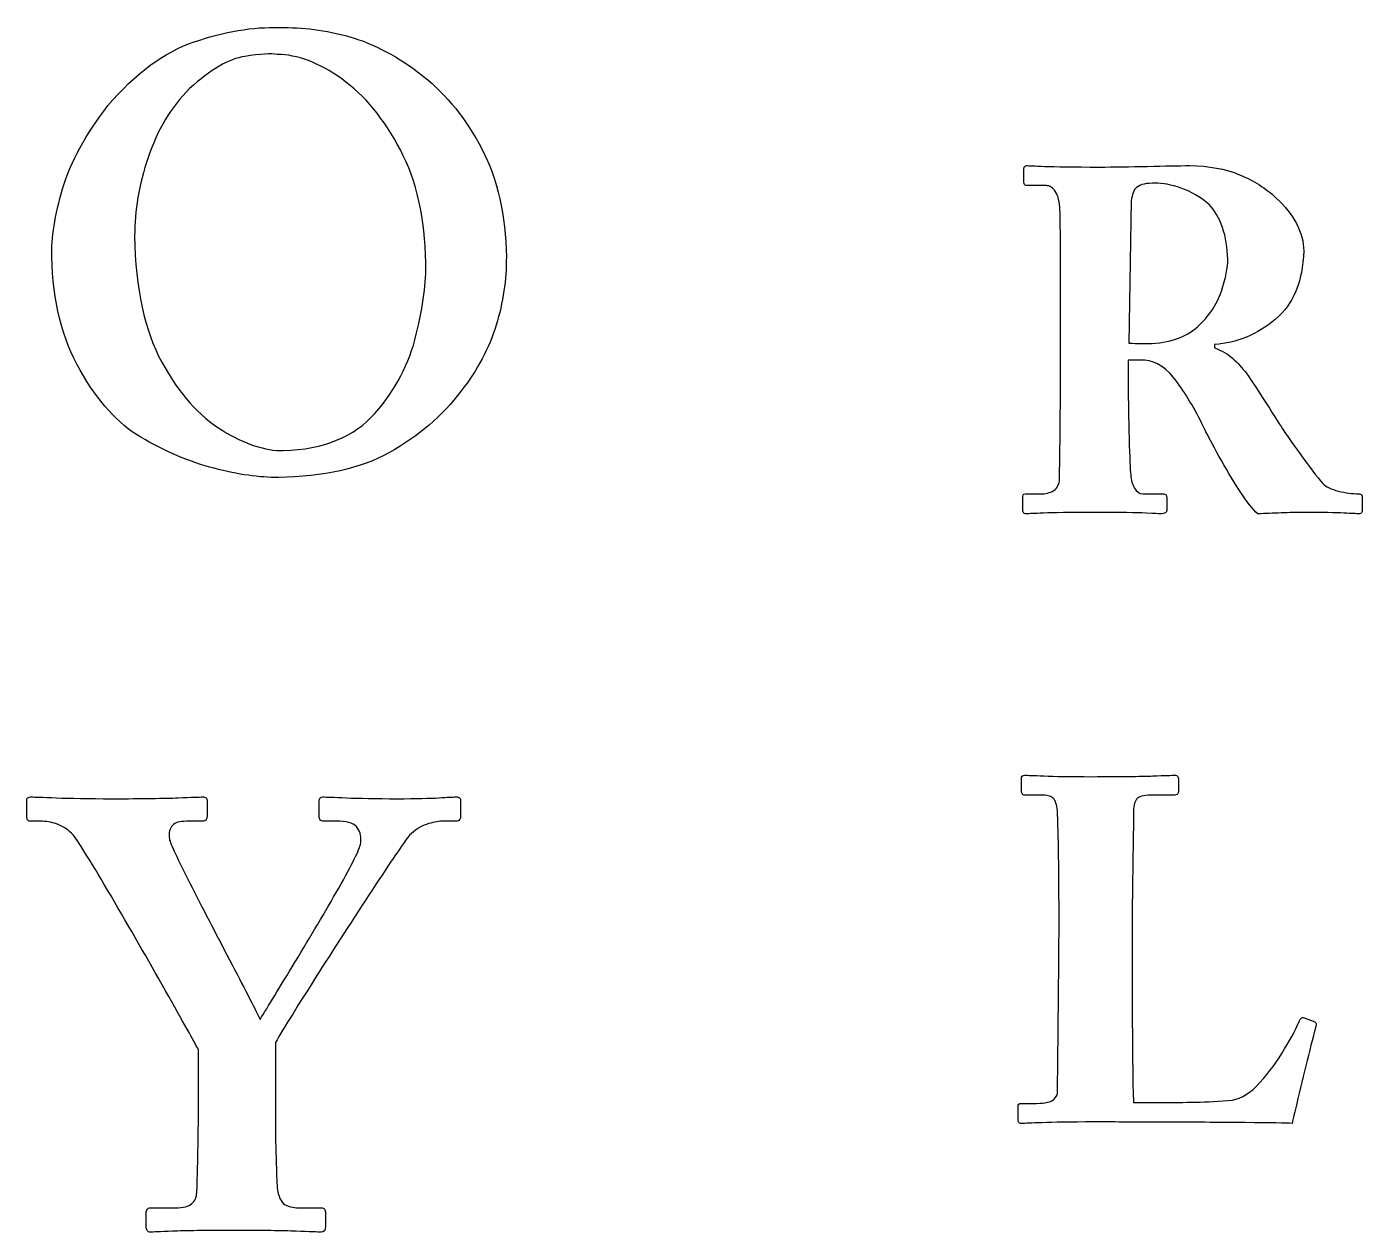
# Model space of a CAD drawing. Header units: centimetres. Extents: x -26.8 to 26.4, y -13.7 to 13.8.
# Drawn here: x 24.021 to 26.341, y -9.072 to -6.979 of the extents above; entities that cross this region are included whole.
import ezdxf

# ---------------------------------------------------------------- set-up
doc = ezdxf.new("R2010")
doc.units = ezdxf.units.CM
doc.header["$MEASUREMENT"] = 0
doc.layers.add('Layer 1', color=7, linetype='Continuous')

msp = doc.modelspace()

# ---------------------------------------------------------------- linework, layer by layer
at = {"layer": 'Layer 1'}
for points, knots in [([(24.46044, -6.98023), (24.41401, -6.97873), (24.36453, -6.98702), (24.31201, -7.0051), (24.31201, -7.0051), (24.25949, -7.02318), (24.20948, -7.06005), (24.16199, -7.11569), (24.16199, -7.11569), (24.12321, -7.16572), (24.09706, -7.21383), (24.08354, -7.26002), (24.08354, -7.26002), (24.07003, -7.30621), (24.06372, -7.34559), (24.06462, -7.37815), (24.06462, -7.37815), (24.06637, -7.45503), (24.08272, -7.5206), (24.1137, -7.57487), (24.1137, -7.57487), (24.14468, -7.62913), (24.17982, -7.66798), (24.21913, -7.69142), (24.21913, -7.69142), (24.26217, -7.71656), (24.30468, -7.73455), (24.34666, -7.74539), (24.34666, -7.74539), (24.38864, -7.75624), (24.42586, -7.76153), (24.45831, -7.76126), (24.45831, -7.76126), (24.53676, -7.76029), (24.60105, -7.74583), (24.65119, -7.71787), (24.65119, -7.71787), (24.70133, -7.68991), (24.74287, -7.65428), (24.77581, -7.61098), (24.77581, -7.61098), (24.80408, -7.57469), (24.82427, -7.53668), (24.8364, -7.49695), (24.8364, -7.49695), (24.84853, -7.45722), (24.85443, -7.41762), (24.85413, -7.37815), (24.85413, -7.37815), (24.8531, -7.30616), (24.83903, -7.24403), (24.81193, -7.19175), (24.81193, -7.19175), (24.78483, -7.13947), (24.75092, -7.09719), (24.7102, -7.06488), (24.7102, -7.06488), (24.66672, -7.03079), (24.62403, -7.00795), (24.58214, -6.99635), (24.58214, -6.99635), (24.54025, -6.98475), (24.49968, -6.97937), (24.46043, -6.98021), (24.46043, -6.98021), (24.46043, -6.98021), (24.46043, -6.98021), (24.46043, -6.98021), (24.46043, -6.98021), (24.46043, -6.98021), (24.46044, -6.98023), (24.46044, -6.98023)], [0, 0, 0, 0, 0.0526316, 0.0526316, 0.0526316, 0.0526316, 0.1052632, 0.1052632, 0.1052632, 0.1052632, 0.1578947, 0.1578947, 0.1578947, 0.1578947, 0.2105263, 0.2105263, 0.2105263, 0.2105263, 0.2631579, 0.2631579, 0.2631579, 0.2631579, 0.3157895, 0.3157895, 0.3157895, 0.3157895, 0.3684211, 0.3684211, 0.3684211, 0.3684211, 0.4210526, 0.4210526, 0.4210526, 0.4210526, 0.4736842, 0.4736842, 0.4736842, 0.4736842, 0.5263158, 0.5263158, 0.5263158, 0.5263158, 0.5789474, 0.5789474, 0.5789474, 0.5789474, 0.6315789, 0.6315789, 0.6315789, 0.6315789, 0.6842105, 0.6842105, 0.6842105, 0.6842105, 0.7368421, 0.7368421, 0.7368421, 0.7368421, 0.7894737, 0.7894737, 0.7894737, 0.7894737, 0.8421053, 0.8421053, 0.8421053, 0.8421053, 0.8947368, 0.8947368, 0.8947368, 0.8947368, 1, 1, 1, 1]), ([(24.4562, -7.0268), (24.49137, -7.02699), (24.52874, -7.04119), (24.5683, -7.06937), (24.5683, -7.06937), (24.60786, -7.09755), (24.64178, -7.13855), (24.67006, -7.19237), (24.67006, -7.19237), (24.69833, -7.24619), (24.71312, -7.31165), (24.71443, -7.38875), (24.71443, -7.38875), (24.71533, -7.42076), (24.70977, -7.4621), (24.69773, -7.51277), (24.69773, -7.51277), (24.68569, -7.56344), (24.66178, -7.60917), (24.626, -7.64996), (24.626, -7.64996), (24.59021, -7.69075), (24.53714, -7.71234), (24.46678, -7.71471), (24.46678, -7.71471), (24.4356, -7.71521), (24.40012, -7.7034), (24.36032, -7.67928), (24.36032, -7.67928), (24.32052, -7.65516), (24.28566, -7.61575), (24.25574, -7.56106), (24.25574, -7.56106), (24.22582, -7.50637), (24.21009, -7.43341), (24.20855, -7.34218), (24.20855, -7.34218), (24.20855, -7.29837), (24.21629, -7.25291), (24.23197, -7.20579), (24.23197, -7.20579), (24.24765, -7.15867), (24.27159, -7.11877), (24.3038, -7.08607), (24.3038, -7.08607), (24.34044, -7.05304), (24.37246, -7.03443), (24.39984, -7.03024), (24.39984, -7.03024), (24.42722, -7.02605), (24.44601, -7.0249), (24.4562, -7.0268), (24.4562, -7.0268), (24.4562, -7.0268), (24.4562, -7.0268), (24.4562, -7.0268)], [0, 0, 0, 0, 0.0666667, 0.0666667, 0.0666667, 0.0666667, 0.1333333, 0.1333333, 0.1333333, 0.1333333, 0.2, 0.2, 0.2, 0.2, 0.2666667, 0.2666667, 0.2666667, 0.2666667, 0.3333333, 0.3333333, 0.3333333, 0.3333333, 0.4, 0.4, 0.4, 0.4, 0.4666667, 0.4666667, 0.4666667, 0.4666667, 0.5333333, 0.5333333, 0.5333333, 0.5333333, 0.6, 0.6, 0.6, 0.6, 0.6666667, 0.6666667, 0.6666667, 0.6666667, 0.7333333, 0.7333333, 0.7333333, 0.7333333, 0.8, 0.8, 0.8, 0.8, 0.8666667, 0.8666667, 0.8666667, 0.8666667, 1, 1, 1, 1]), ([(25.81654, -7.51872), (25.81654, -7.55883), (25.81651, -7.59905), (25.81628, -7.63937), (25.81628, -7.63937), (25.81602, -7.67969), (25.81562, -7.72075), (25.8148, -7.76256), (25.8148, -7.76256), (25.81454, -7.77295), (25.81124, -7.78011), (25.80485, -7.78404), (25.80485, -7.78404), (25.79846, -7.78797), (25.79049, -7.78984), (25.78093, -7.78965), (25.78093, -7.78965), (25.78093, -7.78965), (25.75553, -7.78965), (25.75553, -7.78965), (25.75553, -7.78965), (25.75349, -7.78967), (25.75227, -7.79027), (25.75183, -7.79145), (25.75183, -7.79145), (25.75138, -7.79263), (25.75122, -7.79429), (25.7513, -7.79642), (25.7513, -7.79642), (25.7513, -7.79642), (25.7513, -7.81589), (25.7513, -7.81589), (25.7513, -7.81589), (25.75104, -7.81884), (25.7513, -7.82099), (25.75215, -7.82235), (25.75215, -7.82235), (25.75286, -7.82371), (25.75483, -7.82438), (25.75808, -7.82436), (25.75808, -7.82436), (25.76148, -7.82425), (25.77118, -7.82383), (25.78718, -7.82309), (25.78718, -7.82309), (25.80318, -7.82235), (25.83299, -7.82193), (25.87661, -7.82182), (25.87661, -7.82182), (25.92007, -7.82193), (25.94956, -7.82235), (25.96509, -7.82309), (25.96509, -7.82309), (25.98061, -7.82383), (25.98809, -7.82425), (25.98753, -7.82436), (25.98753, -7.82436), (25.99365, -7.82441), (25.99749, -7.82388), (25.99907, -7.82277), (25.99907, -7.82277), (26.00063, -7.82166), (26.00132, -7.81965), (26.00108, -7.81674), (26.00108, -7.81674), (26.00108, -7.81674), (26.00108, -7.79642), (26.00108, -7.79642), (26.00108, -7.79642), (26.00108, -7.79428), (26.00079, -7.79263), (25.99992, -7.79145), (25.99992, -7.79145), (25.99905, -7.79027), (25.99718, -7.78967), (25.99431, -7.78965), (25.99431, -7.78965), (25.99431, -7.78965), (25.9596, -7.78965), (25.9596, -7.78965), (25.9596, -7.78965), (25.95327, -7.78939), (25.94836, -7.7861), (25.94489, -7.77981), (25.94489, -7.77981), (25.94142, -7.77351), (25.93926, -7.76579), (25.93843, -7.75663), (25.93843, -7.75663), (25.9375, -7.74845), (25.9366, -7.72735), (25.93568, -7.69334), (25.93568, -7.69334), (25.93475, -7.65933), (25.93428, -7.6285), (25.9342, -7.60084), (25.9342, -7.60084), (25.9342, -7.60084), (25.9342, -7.55766), (25.9342, -7.55766), (25.9342, -7.55766), (25.9342, -7.55766), (25.96299, -7.55766), (25.96299, -7.55766), (25.96299, -7.55766), (25.98331, -7.55907), (26.00215, -7.57191), (26.01951, -7.59618), (26.01951, -7.59618), (26.03686, -7.62045), (26.05274, -7.64768), (26.06713, -7.67788), (26.06713, -7.67788), (26.07233, -7.68839), (26.08056, -7.70387), (26.09181, -7.72432), (26.09181, -7.72432), (26.10306, -7.74477), (26.11492, -7.7647), (26.1274, -7.78412), (26.1274, -7.78412), (26.13988, -7.80354), (26.15055, -7.81695), (26.15942, -7.82435), (26.15942, -7.82435), (26.17198, -7.82387), (26.18538, -7.82334), (26.19964, -7.82276), (26.19964, -7.82276), (26.21389, -7.82218), (26.2273, -7.82186), (26.23986, -7.82181), (26.23986, -7.82181), (26.27187, -7.82192), (26.29484, -7.82234), (26.30876, -7.82308), (26.30876, -7.82308), (26.32268, -7.82382), (26.33104, -7.82424), (26.33384, -7.82435), (26.33384, -7.82435), (26.33671, -7.82435), (26.33858, -7.82371), (26.33945, -7.82244), (26.33945, -7.82244), (26.34032, -7.82117), (26.34069, -7.81926), (26.34061, -7.81672), (26.34061, -7.81672), (26.34061, -7.81672), (26.34061, -7.7964), (26.34061, -7.7964), (26.34061, -7.7964), (26.34061, -7.79464), (26.34032, -7.79308), (26.33945, -7.79174), (26.33945, -7.79174), (26.33858, -7.7904), (26.33672, -7.78969), (26.33384, -7.78962), (26.33384, -7.78962), (26.32338, -7.78957), (26.31191, -7.78798), (26.29944, -7.78486), (26.29944, -7.78486), (26.28697, -7.78174), (26.27783, -7.7774), (26.27203, -7.77184), (26.27203, -7.77184), (26.26212, -7.75999), (26.24935, -7.74327), (26.23372, -7.72168), (26.23372, -7.72168), (26.21809, -7.70009), (26.20828, -7.68633), (26.2043, -7.68041), (26.2043, -7.68041), (26.19934, -7.67268), (26.18915, -7.6566), (26.17371, -7.63215), (26.17371, -7.63215), (26.15827, -7.6077), (26.14702, -7.59077), (26.13995, -7.58135), (26.13995, -7.58135), (26.13222, -7.57112), (26.12418, -7.56216), (26.11582, -7.55447), (26.11582, -7.55447), (26.10746, -7.54678), (26.09688, -7.54078), (26.08407, -7.53648), (26.08407, -7.53648), (26.08407, -7.53648), (26.08407, -7.53055), (26.08407, -7.53055), (26.08407, -7.53055), (26.12312, -7.52753), (26.15826, -7.51304), (26.18948, -7.48705), (26.18948, -7.48705), (26.2207, -7.46107), (26.23721, -7.42138), (26.23901, -7.36799), (26.23901, -7.36799), (26.23901, -7.35219), (26.23467, -7.33638), (26.22631, -7.32058), (26.22631, -7.32058), (26.21795, -7.30478), (26.2061, -7.28982), (26.19075, -7.27571), (26.19075, -7.27571), (26.17345, -7.25931), (26.15239, -7.24597), (26.12757, -7.23571), (26.12757, -7.23571), (26.10275, -7.22544), (26.07386, -7.22015), (26.0409, -7.21984), (26.0409, -7.21984), (26.02215, -7.21995), (25.99763, -7.22037), (25.96735, -7.22111), (25.96735, -7.22111), (25.93707, -7.22185), (25.90937, -7.22227), (25.88427, -7.22238), (25.88427, -7.22238), (25.83911, -7.22227), (25.8075, -7.22185), (25.78944, -7.22111), (25.78944, -7.22111), (25.77138, -7.22037), (25.76094, -7.21995), (25.75811, -7.21984), (25.75811, -7.21984), (25.75605, -7.21982), (25.75467, -7.22028), (25.75398, -7.22122), (25.75398, -7.22122), (25.75329, -7.22216), (25.75297, -7.22367), (25.75303, -7.22577), (25.75303, -7.22577), (25.75303, -7.22577), (25.75303, -7.24863), (25.75303, -7.24863), (25.75303, -7.24863), (25.75303, -7.25036), (25.75329, -7.25177), (25.75398, -7.25286), (25.75398, -7.25286), (25.75467, -7.25396), (25.75604, -7.25452), (25.75811, -7.25455), (25.75811, -7.25455), (25.75811, -7.25455), (25.79198, -7.25455), (25.79198, -7.25455), (25.79198, -7.25455), (25.7981, -7.25457), (25.80343, -7.25813), (25.80796, -7.26524), (25.80796, -7.26524), (25.81249, -7.27235), (25.81507, -7.2829), (25.81569, -7.29688), (25.81569, -7.29688), (25.81609, -7.30879), (25.81635, -7.3271), (25.81643, -7.35181), (25.81643, -7.35181), (25.81643, -7.37652), (25.81643, -7.40478), (25.81643, -7.43658), (25.81643, -7.43658), (25.81643, -7.43658), (25.81643, -7.51871), (25.81643, -7.51871), (25.81643, -7.51871), (25.81643, -7.51871), (25.81654, -7.51872), (25.81654, -7.51872)], [0, 0, 0, 0, 0.0138889, 0.0138889, 0.0138889, 0.0138889, 0.0277778, 0.0277778, 0.0277778, 0.0277778, 0.0416667, 0.0416667, 0.0416667, 0.0416667, 0.0555556, 0.0555556, 0.0555556, 0.0555556, 0.0694444, 0.0694444, 0.0694444, 0.0694444, 0.0833333, 0.0833333, 0.0833333, 0.0833333, 0.0972222, 0.0972222, 0.0972222, 0.0972222, 0.1111111, 0.1111111, 0.1111111, 0.1111111, 0.125, 0.125, 0.125, 0.125, 0.1388889, 0.1388889, 0.1388889, 0.1388889, 0.1527778, 0.1527778, 0.1527778, 0.1527778, 0.1666667, 0.1666667, 0.1666667, 0.1666667, 0.1805556, 0.1805556, 0.1805556, 0.1805556, 0.1944444, 0.1944444, 0.1944444, 0.1944444, 0.2083333, 0.2083333, 0.2083333, 0.2083333, 0.2222222, 0.2222222, 0.2222222, 0.2222222, 0.2361111, 0.2361111, 0.2361111, 0.2361111, 0.25, 0.25, 0.25, 0.25, 0.2638889, 0.2638889, 0.2638889, 0.2638889, 0.2777778, 0.2777778, 0.2777778, 0.2777778, 0.2916667, 0.2916667, 0.2916667, 0.2916667, 0.3055556, 0.3055556, 0.3055556, 0.3055556, 0.3194444, 0.3194444, 0.3194444, 0.3194444, 0.3333333, 0.3333333, 0.3333333, 0.3333333, 0.3472222, 0.3472222, 0.3472222, 0.3472222, 0.3611111, 0.3611111, 0.3611111, 0.3611111, 0.375, 0.375, 0.375, 0.375, 0.3888889, 0.3888889, 0.3888889, 0.3888889, 0.4027778, 0.4027778, 0.4027778, 0.4027778, 0.4166667, 0.4166667, 0.4166667, 0.4166667, 0.4305556, 0.4305556, 0.4305556, 0.4305556, 0.4444444, 0.4444444, 0.4444444, 0.4444444, 0.4583333, 0.4583333, 0.4583333, 0.4583333, 0.4722222, 0.4722222, 0.4722222, 0.4722222, 0.4861111, 0.4861111, 0.4861111, 0.4861111, 0.5, 0.5, 0.5, 0.5, 0.5138889, 0.5138889, 0.5138889, 0.5138889, 0.5277778, 0.5277778, 0.5277778, 0.5277778, 0.5416667, 0.5416667, 0.5416667, 0.5416667, 0.5555556, 0.5555556, 0.5555556, 0.5555556, 0.5694444, 0.5694444, 0.5694444, 0.5694444, 0.5833333, 0.5833333, 0.5833333, 0.5833333, 0.5972222, 0.5972222, 0.5972222, 0.5972222, 0.6111111, 0.6111111, 0.6111111, 0.6111111, 0.625, 0.625, 0.625, 0.625, 0.6388889, 0.6388889, 0.6388889, 0.6388889, 0.6527778, 0.6527778, 0.6527778, 0.6527778, 0.6666667, 0.6666667, 0.6666667, 0.6666667, 0.6805556, 0.6805556, 0.6805556, 0.6805556, 0.6944444, 0.6944444, 0.6944444, 0.6944444, 0.7083333, 0.7083333, 0.7083333, 0.7083333, 0.7222222, 0.7222222, 0.7222222, 0.7222222, 0.7361111, 0.7361111, 0.7361111, 0.7361111, 0.75, 0.75, 0.75, 0.75, 0.7638889, 0.7638889, 0.7638889, 0.7638889, 0.7777778, 0.7777778, 0.7777778, 0.7777778, 0.7916667, 0.7916667, 0.7916667, 0.7916667, 0.8055556, 0.8055556, 0.8055556, 0.8055556, 0.8194444, 0.8194444, 0.8194444, 0.8194444, 0.8333333, 0.8333333, 0.8333333, 0.8333333, 0.8472222, 0.8472222, 0.8472222, 0.8472222, 0.8611111, 0.8611111, 0.8611111, 0.8611111, 0.875, 0.875, 0.875, 0.875, 0.8888889, 0.8888889, 0.8888889, 0.8888889, 0.9027778, 0.9027778, 0.9027778, 0.9027778, 0.9166667, 0.9166667, 0.9166667, 0.9166667, 0.9305556, 0.9305556, 0.9305556, 0.9305556, 0.9444444, 0.9444444, 0.9444444, 0.9444444, 0.9583333, 0.9583333, 0.9583333, 0.9583333, 0.9722222, 0.9722222, 0.9722222, 0.9722222, 1, 1, 1, 1]), ([(25.93931, -7.28081), (25.94013, -7.27562), (25.94124, -7.27097), (25.9427, -7.26684), (25.9427, -7.26684), (25.94416, -7.26271), (25.94612, -7.25975), (25.94863, -7.25795), (25.94863, -7.25795), (25.95203, -7.25504), (25.95644, -7.25303), (25.96186, -7.25192), (25.96186, -7.25192), (25.96727, -7.25081), (25.97359, -7.25028), (25.9808, -7.25033), (25.9808, -7.25033), (25.99392, -7.2502), (26.00895, -7.25301), (26.02588, -7.2588), (26.02588, -7.2588), (26.04281, -7.26459), (26.05911, -7.27418), (26.07478, -7.28759), (26.07478, -7.28759), (26.08427, -7.29726), (26.09196, -7.31052), (26.09785, -7.32738), (26.09785, -7.32738), (26.10374, -7.34424), (26.10677, -7.36259), (26.10695, -7.38241), (26.10695, -7.38241), (26.10732, -7.39675), (26.10367, -7.4153), (26.09601, -7.43807), (26.09601, -7.43807), (26.08835, -7.46084), (26.07448, -7.4814), (26.0544, -7.49975), (26.0544, -7.49975), (26.03432, -7.5181), (26.00584, -7.52781), (25.96895, -7.52888), (25.96895, -7.52888), (25.96521, -7.5289), (25.96062, -7.52886), (25.95519, -7.52877), (25.95519, -7.52877), (25.94976, -7.52869), (25.94305, -7.52843), (25.93508, -7.52803), (25.93508, -7.52803), (25.93508, -7.52803), (25.93931, -7.28081), (25.93931, -7.28081)], [0, 0, 0, 0, 0.0666667, 0.0666667, 0.0666667, 0.0666667, 0.1333333, 0.1333333, 0.1333333, 0.1333333, 0.2, 0.2, 0.2, 0.2, 0.2666667, 0.2666667, 0.2666667, 0.2666667, 0.3333333, 0.3333333, 0.3333333, 0.3333333, 0.4, 0.4, 0.4, 0.4, 0.4666667, 0.4666667, 0.4666667, 0.4666667, 0.5333333, 0.5333333, 0.5333333, 0.5333333, 0.6, 0.6, 0.6, 0.6, 0.6666667, 0.6666667, 0.6666667, 0.6666667, 0.7333333, 0.7333333, 0.7333333, 0.7333333, 0.8, 0.8, 0.8, 0.8, 0.8666667, 0.8666667, 0.8666667, 0.8666667, 1, 1, 1, 1]), ([(25.941, -8.54234), (25.94103, -8.52144), (25.94126, -8.49635), (25.94166, -8.46708), (25.94166, -8.46708), (25.94206, -8.43781), (25.94248, -8.41122), (25.94288, -8.38731), (25.94288, -8.38731), (25.94328, -8.3634), (25.94352, -8.34904), (25.94354, -8.34422), (25.94354, -8.34422), (25.94314, -8.33291), (25.94478, -8.32484), (25.94851, -8.31998), (25.94851, -8.31998), (25.95223, -8.31513), (25.96045, -8.31277), (25.97317, -8.31289), (25.97317, -8.31289), (25.97317, -8.31289), (26.01296, -8.31289), (26.01296, -8.31289), (26.01296, -8.31289), (26.01628, -8.31287), (26.01853, -8.31227), (26.01973, -8.31109), (26.01973, -8.31109), (26.02092, -8.30991), (26.0215, -8.30825), (26.02142, -8.30612), (26.02142, -8.30612), (26.02142, -8.30612), (26.02142, -8.28665), (26.02142, -8.28665), (26.02142, -8.28665), (26.02142, -8.2837), (26.0211, -8.28155), (26.02015, -8.28019), (26.02015, -8.28019), (26.0192, -8.27883), (26.01708, -8.27816), (26.0138, -8.27818), (26.0138, -8.27818), (26.01073, -8.27829), (25.99845, -8.27871), (25.97697, -8.27945), (25.97697, -8.27945), (25.95549, -8.28019), (25.92035, -8.28061), (25.87156, -8.28072), (25.87156, -8.28072), (25.83357, -8.28061), (25.80563, -8.28019), (25.78774, -8.27945), (25.78774, -8.27945), (25.76985, -8.27871), (25.75885, -8.27829), (25.75472, -8.27818), (25.75472, -8.27818), (25.75226, -8.27816), (25.75063, -8.27862), (25.74985, -8.27956), (25.74985, -8.27956), (25.74908, -8.2805), (25.74871, -8.28201), (25.74879, -8.28411), (25.74879, -8.28411), (25.74879, -8.28411), (25.74879, -8.30443), (25.74879, -8.30443), (25.74879, -8.30443), (25.74879, -8.30663), (25.74908, -8.30858), (25.74985, -8.31025), (25.74985, -8.31025), (25.75062, -8.31193), (25.75226, -8.31281), (25.75472, -8.3129), (25.75472, -8.3129), (25.75472, -8.3129), (25.78605, -8.3129), (25.78605, -8.3129), (25.78605, -8.3129), (25.79552, -8.31279), (25.80198, -8.31512), (25.80542, -8.31989), (25.80542, -8.31989), (25.80886, -8.32465), (25.81087, -8.33248), (25.81145, -8.34338), (25.81145, -8.34338), (25.81193, -8.35248), (25.81246, -8.37365), (25.81304, -8.40688), (25.81304, -8.40688), (25.81362, -8.44011), (25.81394, -8.47144), (25.81399, -8.50086), (25.81399, -8.50086), (25.81399, -8.50086), (25.81399, -8.54827), (25.81399, -8.54827), (25.81399, -8.54827), (25.81399, -8.56767), (25.81373, -8.5982), (25.81333, -8.63987), (25.81333, -8.63987), (25.81293, -8.68153), (25.81251, -8.72122), (25.81211, -8.75893), (25.81211, -8.75893), (25.81171, -8.79664), (25.81147, -8.81927), (25.81145, -8.82682), (25.81145, -8.82682), (25.8119, -8.83178), (25.80973, -8.83647), (25.805, -8.8409), (25.805, -8.8409), (25.80025, -8.84533), (25.79027, -8.84769), (25.77505, -8.84799), (25.77505, -8.84799), (25.77505, -8.84799), (25.7488, -8.84799), (25.7488, -8.84799), (25.7488, -8.84799), (25.74634, -8.84797), (25.74471, -8.84843), (25.74393, -8.84937), (25.74393, -8.84937), (25.74316, -8.8503), (25.74279, -8.85182), (25.74287, -8.85392), (25.74287, -8.85392), (25.74287, -8.85392), (25.74287, -8.87509), (25.74287, -8.87509), (25.74287, -8.87509), (25.74287, -8.878), (25.74316, -8.88001), (25.74403, -8.88112), (25.74403, -8.88112), (25.7449, -8.88223), (25.74676, -8.88276), (25.74964, -8.88271), (25.74964, -8.88271), (25.75444, -8.8826), (25.76622, -8.88218), (25.78499, -8.88144), (25.78499, -8.88144), (25.80376, -8.8807), (25.83374, -8.88028), (25.87495, -8.88017), (25.87495, -8.88017), (25.90331, -8.88017), (25.94292, -8.88028), (25.9938, -8.88045), (25.9938, -8.88045), (26.04467, -8.88064), (26.09244, -8.88092), (26.13711, -8.8813), (26.13711, -8.8813), (26.18177, -8.88168), (26.20897, -8.88215), (26.2187, -8.88271), (26.2187, -8.88271), (26.22076, -8.87354), (26.22491, -8.85603), (26.23115, -8.83019), (26.23115, -8.83019), (26.23738, -8.80434), (26.24348, -8.77943), (26.24943, -8.75546), (26.24943, -8.75546), (26.25538, -8.73149), (26.25897, -8.71775), (26.26019, -8.71422), (26.26019, -8.71422), (26.26064, -8.71179), (26.2608, -8.71009), (26.26061, -8.70914), (26.26061, -8.70914), (26.26035, -8.70819), (26.25974, -8.70734), (26.25849, -8.7066), (26.25849, -8.7066), (26.25849, -8.7066), (26.24156, -8.69983), (26.24156, -8.69983), (26.24156, -8.69983), (26.23907, -8.69861), (26.23706, -8.69851), (26.23553, -8.69951), (26.23553, -8.69951), (26.234, -8.70052), (26.23262, -8.70231), (26.2314, -8.70491), (26.2314, -8.70491), (26.22682, -8.71639), (26.2183, -8.73257), (26.20584, -8.75345), (26.20584, -8.75345), (26.19339, -8.77433), (26.1791, -8.79371), (26.16297, -8.81159), (26.16297, -8.81159), (26.14685, -8.82946), (26.13099, -8.83962), (26.1154, -8.84207), (26.1154, -8.84207), (26.09273, -8.8441), (26.07139, -8.84533), (26.05137, -8.84577), (26.05137, -8.84577), (26.03135, -8.84621), (26.01149, -8.84639), (25.99179, -8.8463), (25.99179, -8.8463), (25.99179, -8.8463), (25.94353, -8.8463), (25.94353, -8.8463), (25.94353, -8.8463), (25.94271, -8.83305), (25.9421, -8.80913), (25.94176, -8.77452), (25.94176, -8.77452), (25.94139, -8.73992), (25.94118, -8.7064), (25.9411, -8.67396), (25.9411, -8.67396), (25.9411, -8.64152), (25.9411, -8.62192), (25.9411, -8.61516), (25.9411, -8.61516), (25.9411, -8.61516), (25.9411, -8.54235), (25.9411, -8.54235), (25.9411, -8.54235), (25.9411, -8.54235), (25.941, -8.54234), (25.941, -8.54234)], [0, 0, 0, 0, 0.016129, 0.016129, 0.016129, 0.016129, 0.0322581, 0.0322581, 0.0322581, 0.0322581, 0.0483871, 0.0483871, 0.0483871, 0.0483871, 0.0645161, 0.0645161, 0.0645161, 0.0645161, 0.0806452, 0.0806452, 0.0806452, 0.0806452, 0.0967742, 0.0967742, 0.0967742, 0.0967742, 0.1129032, 0.1129032, 0.1129032, 0.1129032, 0.1290323, 0.1290323, 0.1290323, 0.1290323, 0.1451613, 0.1451613, 0.1451613, 0.1451613, 0.1612903, 0.1612903, 0.1612903, 0.1612903, 0.1774194, 0.1774194, 0.1774194, 0.1774194, 0.1935484, 0.1935484, 0.1935484, 0.1935484, 0.2096774, 0.2096774, 0.2096774, 0.2096774, 0.2258065, 0.2258065, 0.2258065, 0.2258065, 0.2419355, 0.2419355, 0.2419355, 0.2419355, 0.2580645, 0.2580645, 0.2580645, 0.2580645, 0.2741935, 0.2741935, 0.2741935, 0.2741935, 0.2903226, 0.2903226, 0.2903226, 0.2903226, 0.3064516, 0.3064516, 0.3064516, 0.3064516, 0.3225806, 0.3225806, 0.3225806, 0.3225806, 0.3387097, 0.3387097, 0.3387097, 0.3387097, 0.3548387, 0.3548387, 0.3548387, 0.3548387, 0.3709677, 0.3709677, 0.3709677, 0.3709677, 0.3870968, 0.3870968, 0.3870968, 0.3870968, 0.4032258, 0.4032258, 0.4032258, 0.4032258, 0.4193548, 0.4193548, 0.4193548, 0.4193548, 0.4354839, 0.4354839, 0.4354839, 0.4354839, 0.4516129, 0.4516129, 0.4516129, 0.4516129, 0.4677419, 0.4677419, 0.4677419, 0.4677419, 0.483871, 0.483871, 0.483871, 0.483871, 0.5, 0.5, 0.5, 0.5, 0.516129, 0.516129, 0.516129, 0.516129, 0.5322581, 0.5322581, 0.5322581, 0.5322581, 0.5483871, 0.5483871, 0.5483871, 0.5483871, 0.5645161, 0.5645161, 0.5645161, 0.5645161, 0.5806452, 0.5806452, 0.5806452, 0.5806452, 0.5967742, 0.5967742, 0.5967742, 0.5967742, 0.6129032, 0.6129032, 0.6129032, 0.6129032, 0.6290323, 0.6290323, 0.6290323, 0.6290323, 0.6451613, 0.6451613, 0.6451613, 0.6451613, 0.6612903, 0.6612903, 0.6612903, 0.6612903, 0.6774194, 0.6774194, 0.6774194, 0.6774194, 0.6935484, 0.6935484, 0.6935484, 0.6935484, 0.7096774, 0.7096774, 0.7096774, 0.7096774, 0.7258065, 0.7258065, 0.7258065, 0.7258065, 0.7419355, 0.7419355, 0.7419355, 0.7419355, 0.7580645, 0.7580645, 0.7580645, 0.7580645, 0.7741935, 0.7741935, 0.7741935, 0.7741935, 0.7903226, 0.7903226, 0.7903226, 0.7903226, 0.8064516, 0.8064516, 0.8064516, 0.8064516, 0.8225806, 0.8225806, 0.8225806, 0.8225806, 0.8387097, 0.8387097, 0.8387097, 0.8387097, 0.8548387, 0.8548387, 0.8548387, 0.8548387, 0.8709677, 0.8709677, 0.8709677, 0.8709677, 0.8870968, 0.8870968, 0.8870968, 0.8870968, 0.9032258, 0.9032258, 0.9032258, 0.9032258, 0.9193548, 0.9193548, 0.9193548, 0.9193548, 0.9354839, 0.9354839, 0.9354839, 0.9354839, 0.9516129, 0.9516129, 0.9516129, 0.9516129, 0.9677419, 0.9677419, 0.9677419, 0.9677419, 1, 1, 1, 1]), ([(24.45303, -8.74235), (24.46825, -8.71627), (24.49307, -8.67624), (24.5275, -8.62225), (24.5275, -8.62225), (24.56193, -8.56826), (24.59506, -8.5171), (24.6269, -8.46875), (24.6269, -8.46875), (24.65874, -8.42041), (24.67839, -8.39166), (24.68585, -8.38252), (24.68585, -8.38252), (24.69471, -8.37364), (24.7045, -8.36733), (24.71522, -8.3636), (24.71522, -8.3636), (24.72593, -8.35987), (24.73519, -8.35807), (24.743, -8.35818), (24.743, -8.35818), (24.743, -8.35818), (24.76628, -8.35818), (24.76628, -8.35818), (24.76628, -8.35818), (24.76941, -8.35813), (24.77161, -8.35717), (24.77289, -8.35527), (24.77289, -8.35527), (24.77416, -8.35338), (24.7748, -8.35082), (24.77474, -8.3476), (24.77474, -8.3476), (24.77474, -8.3476), (24.77474, -8.32326), (24.77474, -8.32326), (24.77474, -8.32326), (24.77474, -8.32064), (24.77416, -8.31874), (24.77289, -8.31757), (24.77289, -8.31757), (24.77162, -8.3164), (24.76941, -8.31583), (24.76628, -8.31585), (24.76628, -8.31585), (24.76165, -8.31598), (24.75186, -8.31651), (24.73691, -8.31743), (24.73691, -8.31743), (24.72196, -8.31836), (24.69788, -8.31889), (24.66468, -8.31902), (24.66468, -8.31902), (24.62755, -8.31889), (24.59809, -8.31836), (24.57631, -8.31743), (24.57631, -8.31743), (24.55453, -8.3165), (24.54094, -8.31597), (24.53556, -8.31584), (24.53556, -8.31584), (24.53133, -8.31565), (24.52921, -8.31814), (24.52921, -8.32325), (24.52921, -8.32325), (24.52921, -8.32325), (24.52921, -8.34971), (24.52921, -8.34971), (24.52921, -8.34971), (24.52921, -8.35238), (24.52979, -8.35445), (24.53106, -8.35593), (24.53106, -8.35593), (24.53233, -8.35741), (24.53454, -8.35816), (24.53767, -8.35818), (24.53767, -8.35818), (24.53767, -8.35818), (24.56518, -8.35818), (24.56518, -8.35818), (24.56518, -8.35818), (24.5807, -8.35858), (24.59093, -8.36255), (24.59587, -8.37009), (24.59587, -8.37009), (24.60081, -8.37763), (24.60257, -8.38636), (24.60116, -8.39628), (24.60116, -8.39628), (24.59899, -8.40729), (24.58627, -8.43325), (24.56294, -8.47416), (24.56294, -8.47416), (24.53962, -8.51508), (24.51441, -8.55781), (24.48733, -8.60237), (24.48733, -8.60237), (24.46024, -8.64693), (24.43998, -8.68018), (24.42653, -8.70213), (24.42653, -8.70213), (24.41563, -8.67996), (24.39792, -8.64552), (24.37342, -8.59881), (24.37342, -8.59881), (24.34892, -8.5521), (24.32588, -8.50763), (24.30432, -8.46538), (24.30432, -8.46538), (24.28276, -8.42314), (24.27093, -8.39764), (24.26885, -8.38887), (24.26885, -8.38887), (24.26771, -8.37787), (24.26946, -8.36998), (24.27414, -8.36519), (24.27414, -8.36519), (24.27881, -8.36041), (24.28693, -8.35807), (24.29848, -8.35818), (24.29848, -8.35818), (24.29848, -8.35818), (24.326, -8.35818), (24.326, -8.35818), (24.326, -8.35818), (24.32913, -8.35813), (24.33133, -8.35717), (24.33261, -8.35527), (24.33261, -8.35527), (24.33388, -8.35338), (24.33452, -8.35082), (24.33446, -8.3476), (24.33446, -8.3476), (24.33446, -8.3476), (24.33446, -8.32326), (24.33446, -8.32326), (24.33446, -8.32326), (24.33446, -8.32064), (24.33388, -8.31874), (24.33261, -8.31757), (24.33261, -8.31757), (24.33134, -8.3164), (24.32913, -8.31583), (24.326, -8.31585), (24.326, -8.31585), (24.32159, -8.31598), (24.30766, -8.31651), (24.2842, -8.31743), (24.2842, -8.31743), (24.26074, -8.31836), (24.22246, -8.31889), (24.16937, -8.31902), (24.16937, -8.31902), (24.12889, -8.31889), (24.09661, -8.31836), (24.07253, -8.31743), (24.07253, -8.31743), (24.04845, -8.3165), (24.03417, -8.31597), (24.02967, -8.31584), (24.02967, -8.31584), (24.02654, -8.31584), (24.02433, -8.31637), (24.02306, -8.31743), (24.02306, -8.31743), (24.02179, -8.31849), (24.02115, -8.32008), (24.02121, -8.32219), (24.02121, -8.32219), (24.02121, -8.32219), (24.02121, -8.35076), (24.02121, -8.35076), (24.02121, -8.35076), (24.02121, -8.35338), (24.02179, -8.35528), (24.02306, -8.35645), (24.02306, -8.35645), (24.02433, -8.35762), (24.02654, -8.35819), (24.02967, -8.35817), (24.02967, -8.35817), (24.02967, -8.35817), (24.04872, -8.35817), (24.04872, -8.35817), (24.04872, -8.35817), (24.05754, -8.35822), (24.06689, -8.36024), (24.07677, -8.36426), (24.07677, -8.36426), (24.08665, -8.36827), (24.09494, -8.37401), (24.10164, -8.38146), (24.10164, -8.38146), (24.11335, -8.39715), (24.13532, -8.43257), (24.16757, -8.48772), (24.16757, -8.48772), (24.19981, -8.54288), (24.23136, -8.59774), (24.26219, -8.65231), (24.26219, -8.65231), (24.29303, -8.70688), (24.31218, -8.74112), (24.31965, -8.75505), (24.31965, -8.75505), (24.31965, -8.75505), (24.31965, -8.80585), (24.31965, -8.80585), (24.31965, -8.80585), (24.31965, -8.85665), (24.3192, -8.90004), (24.31846, -8.93602), (24.31846, -8.93602), (24.31775, -8.972), (24.31706, -8.99423), (24.31648, -9.00269), (24.31648, -9.00269), (24.31619, -9.01074), (24.31333, -9.01713), (24.30788, -9.02187), (24.30788, -9.02187), (24.30243, -9.02661), (24.29295, -9.02904), (24.27944, -9.02915), (24.27944, -9.02915), (24.27944, -9.02915), (24.23605, -9.02915), (24.23605, -9.02915), (24.23605, -9.02915), (24.23343, -9.02923), (24.23153, -9.03012), (24.23036, -9.0318), (24.23036, -9.0318), (24.2292, -9.03347), (24.22861, -9.03542), (24.22864, -9.03762), (24.22864, -9.03762), (24.22864, -9.03762), (24.22864, -9.06196), (24.22864, -9.06196), (24.22864, -9.06196), (24.22862, -9.06467), (24.2292, -9.06692), (24.23036, -9.06871), (24.23036, -9.06871), (24.23152, -9.0705), (24.23342, -9.07142), (24.23605, -9.07149), (24.23605, -9.07149), (24.23987, -9.07136), (24.25261, -9.07083), (24.27428, -9.0699), (24.27428, -9.0699), (24.29595, -9.06897), (24.33224, -9.06844), (24.38316, -9.06831), (24.38316, -9.06831), (24.43032, -9.06844), (24.46564, -9.06897), (24.48912, -9.0699), (24.48912, -9.0699), (24.5126, -9.07083), (24.52702, -9.07136), (24.53238, -9.07149), (24.53238, -9.07149), (24.53749, -9.07168), (24.53996, -9.06814), (24.53979, -9.06091), (24.53979, -9.06091), (24.53979, -9.06091), (24.53979, -9.03657), (24.53979, -9.03657), (24.53979, -9.03657), (24.53981, -9.03441), (24.53923, -9.03265), (24.53807, -9.03128), (24.53807, -9.03128), (24.53691, -9.02991), (24.535, -9.02921), (24.53238, -9.02916), (24.53238, -9.02916), (24.53238, -9.02916), (24.49745, -9.02916), (24.49745, -9.02916), (24.49745, -9.02916), (24.48667, -9.02978), (24.47754, -9.02801), (24.47007, -9.02387), (24.47007, -9.02387), (24.4626, -9.01973), (24.45797, -9.00949), (24.45618, -8.99318), (24.45618, -8.99318), (24.45557, -8.98553), (24.45491, -8.96882), (24.4542, -8.94304), (24.4542, -8.94304), (24.45346, -8.91727), (24.45306, -8.89341), (24.45301, -8.87147), (24.45301, -8.87147), (24.45301, -8.87147), (24.45301, -8.74235), (24.45301, -8.74235), (24.45301, -8.74235), (24.45301, -8.74235), (24.45303, -8.74235), (24.45303, -8.74235)], [0, 0, 0, 0, 0.0128205, 0.0128205, 0.0128205, 0.0128205, 0.025641, 0.025641, 0.025641, 0.025641, 0.0384615, 0.0384615, 0.0384615, 0.0384615, 0.0512821, 0.0512821, 0.0512821, 0.0512821, 0.0641026, 0.0641026, 0.0641026, 0.0641026, 0.0769231, 0.0769231, 0.0769231, 0.0769231, 0.0897436, 0.0897436, 0.0897436, 0.0897436, 0.1025641, 0.1025641, 0.1025641, 0.1025641, 0.1153846, 0.1153846, 0.1153846, 0.1153846, 0.1282051, 0.1282051, 0.1282051, 0.1282051, 0.1410256, 0.1410256, 0.1410256, 0.1410256, 0.1538462, 0.1538462, 0.1538462, 0.1538462, 0.1666667, 0.1666667, 0.1666667, 0.1666667, 0.1794872, 0.1794872, 0.1794872, 0.1794872, 0.1923077, 0.1923077, 0.1923077, 0.1923077, 0.2051282, 0.2051282, 0.2051282, 0.2051282, 0.2179487, 0.2179487, 0.2179487, 0.2179487, 0.2307692, 0.2307692, 0.2307692, 0.2307692, 0.2435897, 0.2435897, 0.2435897, 0.2435897, 0.2564103, 0.2564103, 0.2564103, 0.2564103, 0.2692308, 0.2692308, 0.2692308, 0.2692308, 0.2820513, 0.2820513, 0.2820513, 0.2820513, 0.2948718, 0.2948718, 0.2948718, 0.2948718, 0.3076923, 0.3076923, 0.3076923, 0.3076923, 0.3205128, 0.3205128, 0.3205128, 0.3205128, 0.3333333, 0.3333333, 0.3333333, 0.3333333, 0.3461538, 0.3461538, 0.3461538, 0.3461538, 0.3589744, 0.3589744, 0.3589744, 0.3589744, 0.3717949, 0.3717949, 0.3717949, 0.3717949, 0.3846154, 0.3846154, 0.3846154, 0.3846154, 0.3974359, 0.3974359, 0.3974359, 0.3974359, 0.4102564, 0.4102564, 0.4102564, 0.4102564, 0.4230769, 0.4230769, 0.4230769, 0.4230769, 0.4358974, 0.4358974, 0.4358974, 0.4358974, 0.4487179, 0.4487179, 0.4487179, 0.4487179, 0.4615385, 0.4615385, 0.4615385, 0.4615385, 0.474359, 0.474359, 0.474359, 0.474359, 0.4871795, 0.4871795, 0.4871795, 0.4871795, 0.5, 0.5, 0.5, 0.5, 0.5128205, 0.5128205, 0.5128205, 0.5128205, 0.525641, 0.525641, 0.525641, 0.525641, 0.5384615, 0.5384615, 0.5384615, 0.5384615, 0.5512821, 0.5512821, 0.5512821, 0.5512821, 0.5641026, 0.5641026, 0.5641026, 0.5641026, 0.5769231, 0.5769231, 0.5769231, 0.5769231, 0.5897436, 0.5897436, 0.5897436, 0.5897436, 0.6025641, 0.6025641, 0.6025641, 0.6025641, 0.6153846, 0.6153846, 0.6153846, 0.6153846, 0.6282051, 0.6282051, 0.6282051, 0.6282051, 0.6410256, 0.6410256, 0.6410256, 0.6410256, 0.6538462, 0.6538462, 0.6538462, 0.6538462, 0.6666667, 0.6666667, 0.6666667, 0.6666667, 0.6794872, 0.6794872, 0.6794872, 0.6794872, 0.6923077, 0.6923077, 0.6923077, 0.6923077, 0.7051282, 0.7051282, 0.7051282, 0.7051282, 0.7179487, 0.7179487, 0.7179487, 0.7179487, 0.7307692, 0.7307692, 0.7307692, 0.7307692, 0.7435897, 0.7435897, 0.7435897, 0.7435897, 0.7564103, 0.7564103, 0.7564103, 0.7564103, 0.7692308, 0.7692308, 0.7692308, 0.7692308, 0.7820513, 0.7820513, 0.7820513, 0.7820513, 0.7948718, 0.7948718, 0.7948718, 0.7948718, 0.8076923, 0.8076923, 0.8076923, 0.8076923, 0.8205128, 0.8205128, 0.8205128, 0.8205128, 0.8333333, 0.8333333, 0.8333333, 0.8333333, 0.8461538, 0.8461538, 0.8461538, 0.8461538, 0.8589744, 0.8589744, 0.8589744, 0.8589744, 0.8717949, 0.8717949, 0.8717949, 0.8717949, 0.8846154, 0.8846154, 0.8846154, 0.8846154, 0.8974359, 0.8974359, 0.8974359, 0.8974359, 0.9102564, 0.9102564, 0.9102564, 0.9102564, 0.9230769, 0.9230769, 0.9230769, 0.9230769, 0.9358974, 0.9358974, 0.9358974, 0.9358974, 0.9487179, 0.9487179, 0.9487179, 0.9487179, 0.9615385, 0.9615385, 0.9615385, 0.9615385, 0.974359, 0.974359, 0.974359, 0.974359, 1, 1, 1, 1])]:
    msp.add_open_spline(points, degree=3, knots=knots, dxfattribs=at)

doc.saveas('drawing.dxf')
